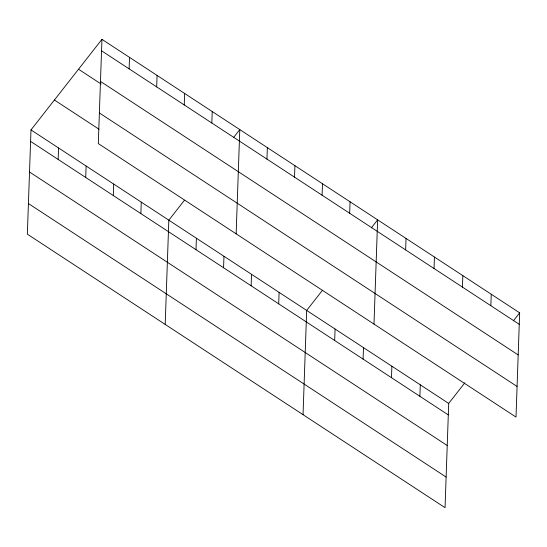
<?xml version="1.0" encoding="UTF-8"?>
<svg xmlns="http://www.w3.org/2000/svg" width="547" height="547" viewBox="0 0 547 547"><rect width="100%" height="100%" fill="white"/><g stroke="black" fill="none" stroke-linecap="round" stroke-linejoin="round"><path stroke-width="0.82" d="M101.947 39.329L98.303 143.574L516.012 417.081L519.65 312.836L101.947 39.329L30.988 129.919L27.35 234.164L445.053 507.671L448.697 403.426L464.827 382.832M58.16 159.437L58.556 147.97M85.729 177.488L86.125 166.021M113.297 195.539L113.694 184.072M129.113 68.847L129.516 57.38M140.866 213.59L141.263 202.123M156.681 86.898L157.085 75.431M165.194 324.419L168.832 220.174L184.442 200.25M184.25 104.949L184.654 93.482M196.004 249.692L196.4 238.225M211.819 123L212.222 111.533M223.566 267.75L223.969 256.283M236.147 233.829L239.791 129.584L233.542 137.557M251.135 285.801L251.538 274.334M266.957 159.102L267.36 147.635M278.703 303.852L279.107 292.385M294.525 177.153L294.922 165.686M303.038 414.681L306.676 310.436L322.286 290.505M322.094 195.211L322.491 183.737M334.675 340.501L335.079 329.034M349.663 213.262L350.059 201.795M363.085 359.099L363.481 347.632M373.991 324.091L377.628 219.846L371.386 227.819M391.488 377.697L391.884 366.23M405.635 249.911L406.031 238.444M419.891 396.295L420.287 384.828M434.038 268.509L434.441 257.042M462.441 287.107L462.844 275.64M490.844 305.705L491.247 294.238M513.407 320.809L519.65 312.836M101.544 50.796L519.247 324.303M100.477 81.414L518.18 354.921M78.529 69.223L101.154 84.033M99.376 112.955L517.079 386.462M54.406 100.026L98.939 129.188M30.988 129.919L448.697 403.426M30.591 141.386L448.294 414.893M29.517 172.004L447.227 445.511M28.417 203.546L446.126 477.052"/></g></svg>
